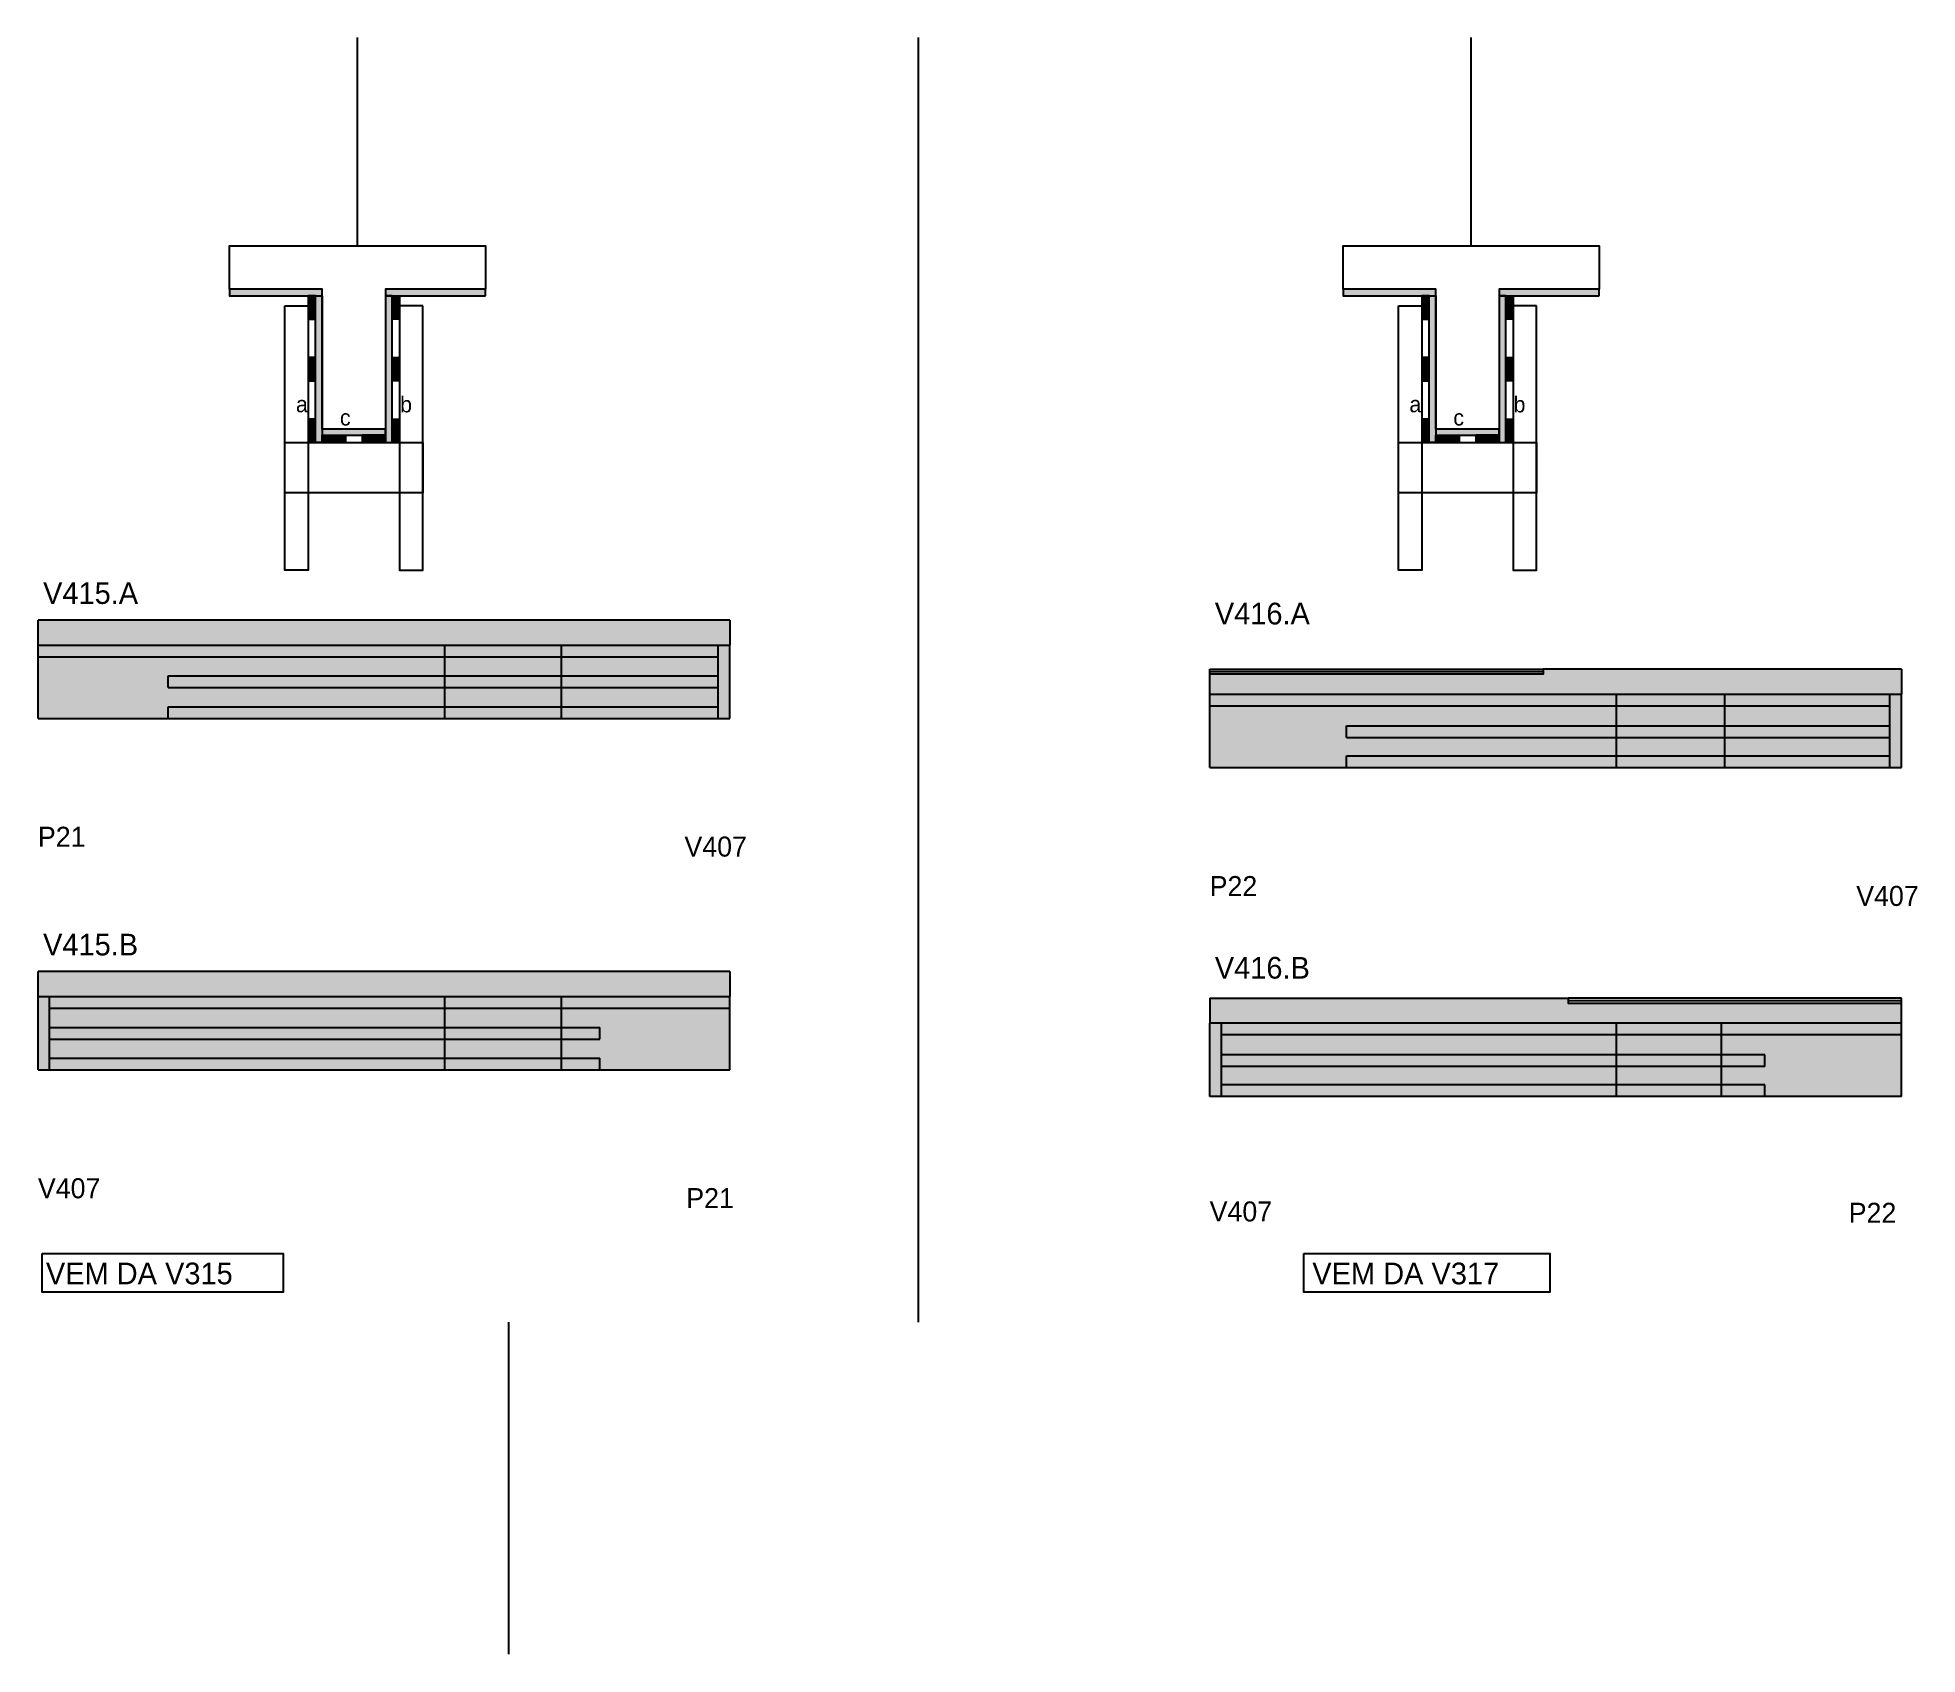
# Model space of a CAD drawing. Header units: metres. Extents: x 8004 to 9132, y 2593 to 3563.
import ezdxf

# ---------------------------------------------------------------- set-up
doc = ezdxf.new("R2010")
doc.units = ezdxf.units.M
for name, color, linetype in [('5', 7, 'Continuous'), ('CONCRETO', 7, 'Continuous'), ('COTA', 7, 'Continuous'), ('detalhes', 7, 'Continuous'), ('Hachura', 7, 'Continuous'), ('Madeira', 7, 'Continuous'), ('Painéis', 7, 'Continuous'), ('REAPROVEITAMENTO', 7, 'Continuous'), ('SARR_2.2x7', 7, 'Continuous'), ('SARR_3.5x7', 7, 'Continuous'), ('SARR_EDITAR', 7, 'Continuous'), ('Texto Seção', 7, 'Continuous')]:
    doc.layers.add(name, color=color, linetype=linetype)

msp = doc.modelspace()

# ---------------------------------------------------------------- hatches: boundary and pattern name
at = {"layer": 'COTA'}
h = msp.add_hatch(color=7, dxfattribs=at)
h.dxf.hatch_style = 1
h.paths.add_polyline_path([(8419.2, 3198.4), (8419.2, 3213.4), (8419.2, 3213.4), (8003.9, 3213.4), (8003.9, 3213.4), (8004.2, 3198.4), (8004.2, 3198.4), (8419.2, 3198.4)])
h = msp.add_hatch(color=7, dxfattribs=at)
h.dxf.hatch_style = 1
h.paths.add_polyline_path([(8907.2, 3180.9), (8707.2, 3180.9), (8707.2, 3180.9), (8707.2, 3168.9), (8707.2, 3168.9), (9122.2, 3168.9), (9122.2, 3168.9), (9122.2, 3183.9), (9122.2, 3183.9), (8907.2, 3183.9), (8907.2, 3183.9), (8907.2, 3180.9)])
h = msp.add_hatch(color=7, dxfattribs=at)
h.dxf.hatch_style = 1
h.paths.add_polyline_path([(8419.2, 2987.5), (8419.2, 3002.5), (8419.2, 3002.5), (8003.9, 3002.5), (8003.9, 3002.5), (8004.2, 2987.5), (8004.2, 2987.5), (8419.2, 2987.5)])
h = msp.add_hatch(color=7, dxfattribs=at)
h.dxf.hatch_style = 1
h.paths.add_polyline_path([(8922.2, 2983.6), (9122.2, 2983.6), (9122.2, 2983.6), (9122.2, 2971.6), (9122.2, 2971.6), (8707.2, 2971.6), (8707.2, 2971.6), (8707.2, 2986.6), (8707.2, 2986.6), (8922.2, 2986.6), (8922.2, 2986.6), (8922.2, 2983.6)])
at = {"layer": 'Hachura'}
h = msp.add_hatch(color=7, dxfattribs=at)
h.dxf.hatch_style = 1
h.paths.add_polyline_path([(8174.7, 3407.9), (8174.7, 3411.9), (8174.7, 3411.9), (8119.1, 3411.9), (8119.1, 3411.9), (8119.1, 3407.9), (8119.1, 3407.9), (8174.7, 3407.9)])
h = msp.add_hatch(color=7, dxfattribs=at)
h.dxf.hatch_style = 1
h.paths.add_polyline_path([(8166.3, 3393.9), (8170.7, 3393.9), (8170.7, 3393.9), (8170.7, 3407.9), (8170.7, 3407.9), (8166.3, 3407.9), (8166.3, 3407.9), (8166.3, 3393.9)])
h = msp.add_hatch(color=7, dxfattribs=at)
h.dxf.hatch_style = 1
h.paths.add_polyline_path([(8170.7, 3407.9), (8174.7, 3407.9), (8174.7, 3407.9), (8174.7, 3319.9), (8174.7, 3319.9), (8170.7, 3319.9), (8170.7, 3319.9), (8170.7, 3407.9)])
h = msp.add_hatch(color=7, dxfattribs=at)
h.dxf.hatch_style = 1
h.paths.add_polyline_path([(8272.7, 3407.9), (8272.7, 3411.9), (8272.7, 3411.9), (8212.7, 3411.9), (8212.7, 3411.9), (8212.7, 3407.9), (8212.7, 3407.9), (8272.7, 3407.9)])
h = msp.add_hatch(color=7, dxfattribs=at)
h.dxf.hatch_style = 1
h.paths.add_polyline_path([(8216.7, 3409.9), (8212.7, 3409.9), (8212.7, 3409.9), (8212.7, 3319.9), (8212.7, 3319.9), (8216.7, 3319.9), (8216.7, 3319.9), (8216.7, 3409.9)])
h = msp.add_hatch(color=7, dxfattribs=at)
h.dxf.hatch_style = 1
h.paths.add_polyline_path([(8221.1, 3393.9), (8216.7, 3393.9), (8216.7, 3393.9), (8216.7, 3407.9), (8216.7, 3407.9), (8221.1, 3407.9), (8221.1, 3407.9), (8221.1, 3393.9)])
h = msp.add_hatch(color=7, dxfattribs=at)
h.dxf.hatch_style = 1
h.paths.add_polyline_path([(8842.7, 3407.9), (8842.7, 3411.9), (8842.7, 3411.9), (8787.1, 3411.9), (8787.1, 3411.9), (8787.1, 3407.9), (8787.1, 3407.9), (8842.7, 3407.9)])
h = msp.add_hatch(color=7, dxfattribs=at)
h.dxf.hatch_style = 1
h.paths.add_polyline_path([(8834.3, 3393.9), (8838.7, 3393.9), (8838.7, 3393.9), (8838.7, 3407.9), (8838.7, 3407.9), (8834.3, 3407.9), (8834.3, 3407.9), (8834.3, 3393.9)])
h = msp.add_hatch(color=7, dxfattribs=at)
h.dxf.hatch_style = 1
h.paths.add_polyline_path([(8838.7, 3407.9), (8842.7, 3407.9), (8842.7, 3407.9), (8842.7, 3319.9), (8842.7, 3319.9), (8838.7, 3319.9), (8838.7, 3319.9), (8838.7, 3407.9)])
h = msp.add_hatch(color=7, dxfattribs=at)
h.dxf.hatch_style = 1
h.paths.add_polyline_path([(8940.7, 3407.9), (8940.7, 3411.9), (8940.7, 3411.9), (8880.7, 3411.9), (8880.7, 3411.9), (8880.7, 3407.9), (8880.7, 3407.9), (8940.7, 3407.9)])
h = msp.add_hatch(color=7, dxfattribs=at)
h.dxf.hatch_style = 1
h.paths.add_polyline_path([(8884.7, 3409.9), (8880.7, 3409.9), (8880.7, 3409.9), (8880.7, 3319.9), (8880.7, 3319.9), (8884.7, 3319.9), (8884.7, 3319.9), (8884.7, 3409.9)])
h = msp.add_hatch(color=7, dxfattribs=at)
h.dxf.hatch_style = 1
h.paths.add_polyline_path([(8889.1, 3393.9), (8884.7, 3393.9), (8884.7, 3393.9), (8884.7, 3407.9), (8884.7, 3407.9), (8889.1, 3407.9), (8889.1, 3407.9), (8889.1, 3393.9)])
h = msp.add_hatch(color=7, dxfattribs=at)
h.dxf.hatch_style = 1
h.paths.add_polyline_path([(8166.3, 3356.9), (8170.7, 3356.9), (8170.7, 3356.9), (8170.7, 3370.9), (8170.7, 3370.9), (8166.3, 3370.9), (8166.3, 3370.9), (8166.3, 3356.9)])
h = msp.add_hatch(color=7, dxfattribs=at)
h.dxf.hatch_style = 1
h.paths.add_polyline_path([(8221.1, 3356.9), (8216.7, 3356.9), (8216.7, 3356.9), (8216.7, 3370.9), (8216.7, 3370.9), (8221.1, 3370.9), (8221.1, 3370.9), (8221.1, 3356.9)])
h = msp.add_hatch(color=7, dxfattribs=at)
h.dxf.hatch_style = 1
h.paths.add_polyline_path([(8834.3, 3356.9), (8838.7, 3356.9), (8838.7, 3356.9), (8838.7, 3370.9), (8838.7, 3370.9), (8834.3, 3370.9), (8834.3, 3370.9), (8834.3, 3356.9)])
h = msp.add_hatch(color=7, dxfattribs=at)
h.dxf.hatch_style = 1
h.paths.add_polyline_path([(8889.1, 3356.9), (8884.7, 3356.9), (8884.7, 3356.9), (8884.7, 3370.9), (8884.7, 3370.9), (8889.1, 3370.9), (8889.1, 3370.9), (8889.1, 3356.9)])
h = msp.add_hatch(color=7, dxfattribs=at)
h.dxf.hatch_style = 1
h.paths.add_polyline_path([(8166.3, 3319.9), (8170.7, 3319.9), (8170.7, 3319.9), (8170.7, 3333.9), (8170.7, 3333.9), (8166.3, 3333.9), (8166.3, 3333.9), (8166.3, 3319.9)])
h = msp.add_hatch(color=7, dxfattribs=at)
h.dxf.hatch_style = 1
h.paths.add_polyline_path([(8212.7, 3324.3), (8212.7, 3327.9), (8212.7, 3327.9), (8174.7, 3327.9), (8174.7, 3327.9), (8174.7, 3324.3), (8174.7, 3324.3), (8212.7, 3324.3)])
h = msp.add_hatch(color=7, dxfattribs=at)
h.dxf.hatch_style = 1
h.paths.add_polyline_path([(8221.1, 3319.9), (8216.7, 3319.9), (8216.7, 3319.9), (8216.7, 3333.9), (8216.7, 3333.9), (8221.1, 3333.9), (8221.1, 3333.9), (8221.1, 3319.9)])
h = msp.add_hatch(color=7, dxfattribs=at)
h.dxf.hatch_style = 1
h.paths.add_polyline_path([(8834.3, 3319.9), (8838.7, 3319.9), (8838.7, 3319.9), (8838.7, 3333.9), (8838.7, 3333.9), (8834.3, 3333.9), (8834.3, 3333.9), (8834.3, 3319.9)])
h = msp.add_hatch(color=7, dxfattribs=at)
h.dxf.hatch_style = 1
h.paths.add_polyline_path([(8880.7, 3324.3), (8880.7, 3327.9), (8880.7, 3327.9), (8842.7, 3327.9), (8842.7, 3327.9), (8842.7, 3324.3), (8842.7, 3324.3), (8880.7, 3324.3)])
h = msp.add_hatch(color=7, dxfattribs=at)
h.dxf.hatch_style = 1
h.paths.add_polyline_path([(8889.1, 3319.9), (8884.7, 3319.9), (8884.7, 3319.9), (8884.7, 3333.9), (8884.7, 3333.9), (8889.1, 3333.9), (8889.1, 3333.9), (8889.1, 3319.9)])
h = msp.add_hatch(color=7, dxfattribs=at)
h.dxf.hatch_style = 1
h.paths.add_polyline_path([(8174.7, 3319.9), (8174.7, 3324.3), (8174.7, 3324.3), (8188.7, 3324.3), (8188.7, 3324.3), (8188.7, 3319.9), (8188.7, 3319.9), (8174.7, 3319.9)])
h = msp.add_hatch(color=7, dxfattribs=at)
h.dxf.hatch_style = 1
h.paths.add_polyline_path([(8212.7, 3319.9), (8212.7, 3324.3), (8212.7, 3324.3), (8198.7, 3324.3), (8198.7, 3324.3), (8198.7, 3319.9), (8198.7, 3319.9), (8212.7, 3319.9)])
h = msp.add_hatch(color=7, dxfattribs=at)
h.dxf.hatch_style = 1
h.paths.add_polyline_path([(8842.7, 3319.9), (8842.7, 3324.3), (8842.7, 3324.3), (8856.7, 3324.3), (8856.7, 3324.3), (8856.7, 3319.9), (8856.7, 3319.9), (8842.7, 3319.9)])
h = msp.add_hatch(color=7, dxfattribs=at)
h.dxf.hatch_style = 1
h.paths.add_polyline_path([(8880.7, 3319.9), (8880.7, 3324.3), (8880.7, 3324.3), (8866.7, 3324.3), (8866.7, 3324.3), (8866.7, 3319.9), (8866.7, 3319.9), (8880.7, 3319.9)])
at = {"layer": 'REAPROVEITAMENTO'}
h = msp.add_hatch(color=7, dxfattribs=at)
h.dxf.hatch_style = 1
h.paths.add_polyline_path([(8419.2, 3154.4), (8419.2, 3198.4), (8419.2, 3198.4), (8004.2, 3198.4), (8004.2, 3198.4), (8004.2, 3154.4), (8004.2, 3154.4), (8419.2, 3154.4), (8419.2, 3154.4)])
h = msp.add_hatch(color=7, dxfattribs=at)
h.dxf.hatch_style = 1
h.paths.add_polyline_path([(9122.2, 3125.1), (9122.2, 3169.1), (9122.2, 3169.1), (8707.2, 3168.6), (8707.2, 3168.6), (8707.2, 3124.6), (8707.2, 3124.6), (9122.2, 3125.1)])
h = msp.add_hatch(color=7, dxfattribs=at)
h.dxf.hatch_style = 1
h.paths.add_polyline_path([(8004.2, 2943.8), (8004.2, 2987.8), (8004.2, 2987.8), (8419.2, 2987.3), (8419.2, 2987.3), (8419.2, 2943.3), (8419.2, 2943.3), (8004.2, 2943.8)])
h = msp.add_hatch(color=7, dxfattribs=at)
h.dxf.hatch_style = 1
h.paths.add_polyline_path([(8707.2, 2927.8), (8707.2, 2971.8), (8707.2, 2971.8), (9122.2, 2971.6), (9122.2, 2971.6), (9122.2, 2927.6), (9122.2, 2927.6), (8707.2, 2927.8), (8707.2, 2927.8)])

# ---------------------------------------------------------------- linework, layer by layer
at = {"color": 7, "lineweight": 25}
msp.add_line((8286.6, 2592.9), (8286.6, 2792.1), dxfattribs=at)
at = {"layer": 'CONCRETO', "color": 7, "lineweight": 25}
for points in [[(8119.1, 3411.9), (8119.1, 3437.9), (8272.7, 3437.9), (8272.7, 3411.9), (8212.7, 3411.9), (8212.7, 3327.9), (8174.7, 3327.9), (8174.7, 3411.9)], [(8787.1, 3411.9), (8787.1, 3437.9), (8940.7, 3437.9), (8940.7, 3411.9), (8880.7, 3411.9), (8880.7, 3327.9), (8842.7, 3327.9), (8842.7, 3411.9)]]:
    msp.add_lwpolyline(points, close=True, dxfattribs=at)
at = {"layer": 'COTA', "color": 7, "lineweight": 25}
for p, q in [((8532.3, 3562.9), (8532.3, 2792.1)), ((8004.2, 3198.4), (8004.2, 3213.4)), ((8419.2, 3213.4), (8004.2, 3213.4)), ((8419.2, 3213.4), (8419.2, 3198.4)), ((8707.2, 3168.9), (8707.2, 3180.9)), ((9122.2, 3183.9), (8907.2, 3183.9)), ((9122.2, 3183.9), (9122.2, 3168.9)), ((8004.2, 2987.5), (8004.2, 3002.5)), ((8419.2, 3002.5), (8004.2, 3002.5)), ((8419.2, 3002.5), (8419.2, 2987.5)), ((8707.2, 2986.6), (8707.2, 2971.6)), ((8707.2, 2986.6), (8922.2, 2986.6)), ((9122.2, 2971.6), (9122.2, 2983.6))]:
    msp.add_line(p, q, dxfattribs=at)
at = {"layer": 'Defpoints', "color": 7, "lineweight": 25}
for p, q in [((8195.9, 3437.9), (8195.9, 3562.9)), ((8863.9, 3437.9), (8863.9, 3562.9))]:
    msp.add_line(p, q, dxfattribs=at)
at = {"layer": 'Madeira', "color": 7, "lineweight": 25}
for points in [[(8166.3, 3393.9), (8170.7, 3393.9), (8170.7, 3407.9), (8166.3, 3407.9)], [(8221.1, 3393.9), (8216.7, 3393.9), (8216.7, 3407.9), (8221.1, 3407.9)], [(8834.3, 3393.9), (8838.7, 3393.9), (8838.7, 3407.9), (8834.3, 3407.9)], [(8889.1, 3393.9), (8884.7, 3393.9), (8884.7, 3407.9), (8889.1, 3407.9)], [(8166.3, 3356.9), (8170.7, 3356.9), (8170.7, 3370.9), (8166.3, 3370.9)], [(8221.1, 3356.9), (8216.7, 3356.9), (8216.7, 3370.9), (8221.1, 3370.9)], [(8834.3, 3356.9), (8838.7, 3356.9), (8838.7, 3370.9), (8834.3, 3370.9)], [(8889.1, 3356.9), (8884.7, 3356.9), (8884.7, 3370.9), (8889.1, 3370.9)], [(8166.3, 3319.9), (8170.7, 3319.9), (8170.7, 3333.9), (8166.3, 3333.9)], [(8221.1, 3319.9), (8216.7, 3319.9), (8216.7, 3333.9), (8221.1, 3333.9)], [(8834.3, 3319.9), (8838.7, 3319.9), (8838.7, 3333.9), (8834.3, 3333.9)], [(8889.1, 3319.9), (8884.7, 3319.9), (8884.7, 3333.9), (8889.1, 3333.9)], [(8174.7, 3319.9), (8174.7, 3324.3), (8188.7, 3324.3), (8188.7, 3319.9)], [(8212.7, 3319.9), (8212.7, 3324.3), (8198.7, 3324.3), (8198.7, 3319.9)], [(8842.7, 3319.9), (8842.7, 3324.3), (8856.7, 3324.3), (8856.7, 3319.9)], [(8880.7, 3319.9), (8880.7, 3324.3), (8866.7, 3324.3), (8866.7, 3319.9)]]:
    msp.add_lwpolyline(points, close=True, dxfattribs=at)
at = {"layer": 'Painéis', "color": 7, "lineweight": 25}
for p, q in [((8004.2, 3198.4), (8419.2, 3198.4)), ((8004.2, 3154.4), (8004.2, 3198.4)), ((8248.2, 3154.4), (8248.2, 3198.4)), ((8318.2, 3154.4), (8318.2, 3198.4)), ((8419.2, 3154.4), (8419.2, 3198.4)), ((8707.2, 3168.9), (9122.2, 3168.9)), ((8707.2, 3124.9), (8707.2, 3168.9)), ((8951.2, 3124.9), (8951.2, 3168.9)), ((9016.2, 3124.9), (9016.2, 3168.9)), ((9122.2, 3124.9), (9122.2, 3168.9)), ((8004.2, 3154.4), (8419.2, 3154.4)), ((8707.2, 3124.9), (9122.2, 3124.9)), ((8004.2, 2987.5), (8419.2, 2987.5)), ((8004.2, 2943.5), (8004.2, 2987.5)), ((8248.2, 2943.5), (8248.2, 2987.5)), ((8318.2, 2943.5), (8318.2, 2987.5)), ((8419.2, 2943.5), (8419.2, 2987.5)), ((9122.2, 2971.6), (8707.2, 2971.6)), ((8707.2, 2927.6), (8707.2, 2971.6)), ((8951.2, 2927.6), (8951.2, 2971.6)), ((9014.2, 2927.6), (9014.2, 2971.6)), ((9122.2, 2927.6), (9122.2, 2971.6)), ((8004.2, 2943.5), (8419.2, 2943.5)), ((9122.2, 2927.6), (8707.2, 2927.6))]:
    msp.add_line(p, q, dxfattribs=at)
for points in [[(8174.7, 3407.9), (8174.7, 3411.9), (8119.1, 3411.9), (8119.1, 3407.9)], [(8170.7, 3407.9), (8174.7, 3407.9), (8174.7, 3319.9), (8170.7, 3319.9)], [(8272.7, 3407.9), (8272.7, 3411.9), (8212.7, 3411.9), (8212.7, 3407.9)], [(8216.7, 3407.9), (8212.7, 3407.9), (8212.7, 3319.9), (8216.7, 3319.9)], [(8842.7, 3407.9), (8842.7, 3411.9), (8787.1, 3411.9), (8787.1, 3407.9)], [(8838.7, 3407.9), (8842.7, 3407.9), (8842.7, 3319.9), (8838.7, 3319.9)], [(8940.7, 3407.9), (8940.7, 3411.9), (8880.7, 3411.9), (8880.7, 3407.9)], [(8884.7, 3407.9), (8880.7, 3407.9), (8880.7, 3319.9), (8884.7, 3319.9)], [(8212.7, 3324.3), (8212.7, 3327.9), (8174.7, 3327.9), (8174.7, 3324.3)], [(8880.7, 3324.3), (8880.7, 3327.9), (8842.7, 3327.9), (8842.7, 3324.3)], [(8707.2, 3183.9), (8907.2, 3183.9), (8907.2, 3180.9), (8707.2, 3180.9)], [(9122.2, 2986.6), (8922.2, 2986.6), (8922.2, 2983.6), (9122.2, 2983.6)]]:
    msp.add_lwpolyline(points, close=True, dxfattribs=at)
at = {"layer": 'SARR_2.2x7', "color": 7, "lineweight": 25}
for p, q in [((8412.2, 3154.4), (8412.2, 3198.4)), ((8004.2, 3191.4), (8248.2, 3191.4)), ((8248.2, 3191.4), (8318.2, 3191.4)), ((8318.2, 3191.4), (8412.2, 3191.4)), ((8082.2, 3179.9), (8248.2, 3179.9)), ((8082.2, 3172.9), (8082.2, 3179.9)), ((8082.2, 3172.9), (8248.2, 3172.9)), ((8248.2, 3179.9), (8318.2, 3179.9)), ((8248.2, 3172.9), (8318.2, 3172.9)), ((8318.2, 3179.9), (8412.2, 3179.9)), ((8318.2, 3172.9), (8412.2, 3172.9)), ((8082.2, 3161.4), (8248.2, 3161.4)), ((8082.2, 3154.4), (8082.2, 3161.4)), ((8248.2, 3161.4), (8318.2, 3161.4)), ((8318.2, 3161.4), (8412.2, 3161.4)), ((8707.2, 3161.9), (8951.2, 3161.9)), ((8951.2, 3161.9), (9016.2, 3161.9)), ((9016.2, 3161.9), (9115.2, 3161.9)), ((9115.2, 3124.9), (9115.2, 3168.9)), ((8789.2, 3149.9), (8951.2, 3149.9)), ((8789.2, 3142.9), (8789.2, 3149.9)), ((8951.2, 3149.9), (9016.2, 3149.9)), ((9016.2, 3149.9), (9115.2, 3149.9)), ((8789.2, 3142.9), (8951.2, 3142.9)), ((8951.2, 3142.9), (9016.2, 3142.9)), ((9016.2, 3142.9), (9115.2, 3142.9)), ((8789.2, 3131.9), (8951.2, 3131.9)), ((8789.2, 3124.9), (8789.2, 3131.9)), ((8951.2, 3131.9), (9016.2, 3131.9)), ((9016.2, 3131.9), (9115.2, 3131.9)), ((8011.1, 2943.5), (8011.1, 2987.5)), ((8011.1, 2980.5), (8248.2, 2980.5)), ((8248.2, 2980.5), (8318.2, 2980.5)), ((8318.2, 2980.5), (8419.2, 2980.5)), ((8011.1, 2969), (8248.2, 2969)), ((8248.2, 2969), (8318.2, 2969)), ((8318.2, 2969), (8341.2, 2969)), ((8341.2, 2962), (8341.2, 2969)), ((8714.1, 2927.6), (8714.1, 2971.6)), ((8011.1, 2962), (8248.2, 2962)), ((8248.2, 2962), (8318.2, 2962)), ((8318.2, 2962), (8341.2, 2962)), ((8951.2, 2964.6), (8714.1, 2964.6)), ((9014.2, 2964.6), (8951.2, 2964.6)), ((9122.2, 2964.6), (9014.2, 2964.6)), ((8011.1, 2950.5), (8248.2, 2950.5)), ((8248.2, 2950.5), (8318.2, 2950.5)), ((8318.2, 2950.5), (8341.2, 2950.5)), ((8341.2, 2943.5), (8341.2, 2950.5)), ((8951.2, 2952.6), (8714.1, 2952.6)), ((8951.2, 2945.6), (8714.1, 2945.6)), ((9014.2, 2952.6), (8951.2, 2952.6)), ((9014.2, 2945.6), (8951.2, 2945.6)), ((9040.2, 2952.6), (9014.2, 2952.6)), ((9040.2, 2945.6), (9014.2, 2945.6)), ((9040.2, 2945.6), (9040.2, 2952.6)), ((8951.2, 2934.6), (8714.1, 2934.6)), ((9014.2, 2934.6), (8951.2, 2934.6)), ((9040.2, 2934.6), (9014.2, 2934.6)), ((9040.2, 2927.6), (9040.2, 2934.6))]:
    msp.add_line(p, q, dxfattribs=at)
at = {"layer": 'SARR_3.5x7', "color": 7, "lineweight": 25}
for points in [[(8152.3, 3401.9), (8166.3, 3401.9), (8166.3, 3243.4), (8152.3, 3243.4)], [(8235.1, 3401.9), (8221.1, 3401.9), (8221.1, 3243.4), (8235.1, 3243.4)], [(8820.3, 3401.9), (8834.3, 3401.9), (8834.3, 3243.4), (8820.3, 3243.4)], [(8903.1, 3401.9), (8889.1, 3401.9), (8889.1, 3243.4), (8903.1, 3243.4)], [(8152.3, 3319.9), (8235.1, 3319.9), (8235.1, 3289.8), (8152.3, 3289.8)], [(8820.3, 3319.9), (8903.1, 3319.9), (8903.1, 3289.8), (8820.3, 3289.8)]]:
    msp.add_lwpolyline(points, close=True, dxfattribs=at)
at = {"layer": 'SARR_EDITAR', "color": 7, "lineweight": 25}
for p, q in [((8907.2, 3182.4), (8707.2, 3182.4)), ((8922.2, 2985.1), (9122.2, 2985.1))]:
    msp.add_line(p, q, dxfattribs=at)
at = {"layer": 'Texto Seção', "color": 7, "lineweight": 25}
for points in [[(8006.7, 2833.3), (8151.3, 2833.3), (8151.3, 2810.1), (8006.7, 2810.1)], [(8763.6, 2833.3), (8911.1, 2833.3), (8911.1, 2810.1), (8763.6, 2810.1)]]:
    msp.add_lwpolyline(points, close=True, dxfattribs=at)

# ---------------------------------------------------------------- texts
at = {"layer": '5', "color": 7, "lineweight": 25}
for s, p in [('P21', (8004.1, 3077.4)), ('V407', (8392, 3071.5)), ('P22', (8707.1, 3047.8)), ('V407', (9095, 3041.9)), ('V407', (8004.1, 2866.5)), ('P21', (8393.1, 2860.6)), ('V407', (8707.1, 2852.6)), ('P22', (9090.5, 2851.8))]:
    msp.add_text(s, height=12, dxfattribs=at).set_placement(p)
at = {"layer": 'detalhes', "color": 7, "lineweight": 25}
for s, p in [('a', (8158.9, 3338.1)), ('b', (8221.4, 3338)), ('a', (8826.9, 3338.1)), ('b', (8889.4, 3338)), ('c', (8185.3, 3330.1)), ('c', (8853.3, 3330.1))]:
    msp.add_text(s, height=9.6, dxfattribs=at).set_placement(p)
at = {"layer": 'Texto Seção', "color": 7, "lineweight": 25}
for s, p in [('V415.A', (8007.2, 3223.1)), ('V416.A', (8710.2, 3210.8)), ('V415.B', (8007.2, 3012.2)), ('V416.B', (8710.2, 2998.3)), ('VEM DA V315', (8008.9, 2814.9)), ('VEM DA V317', (8768.7, 2814.9))]:
    msp.add_text(s, height=13, dxfattribs=at).set_placement(p)

doc.saveas('drawing.dxf')
